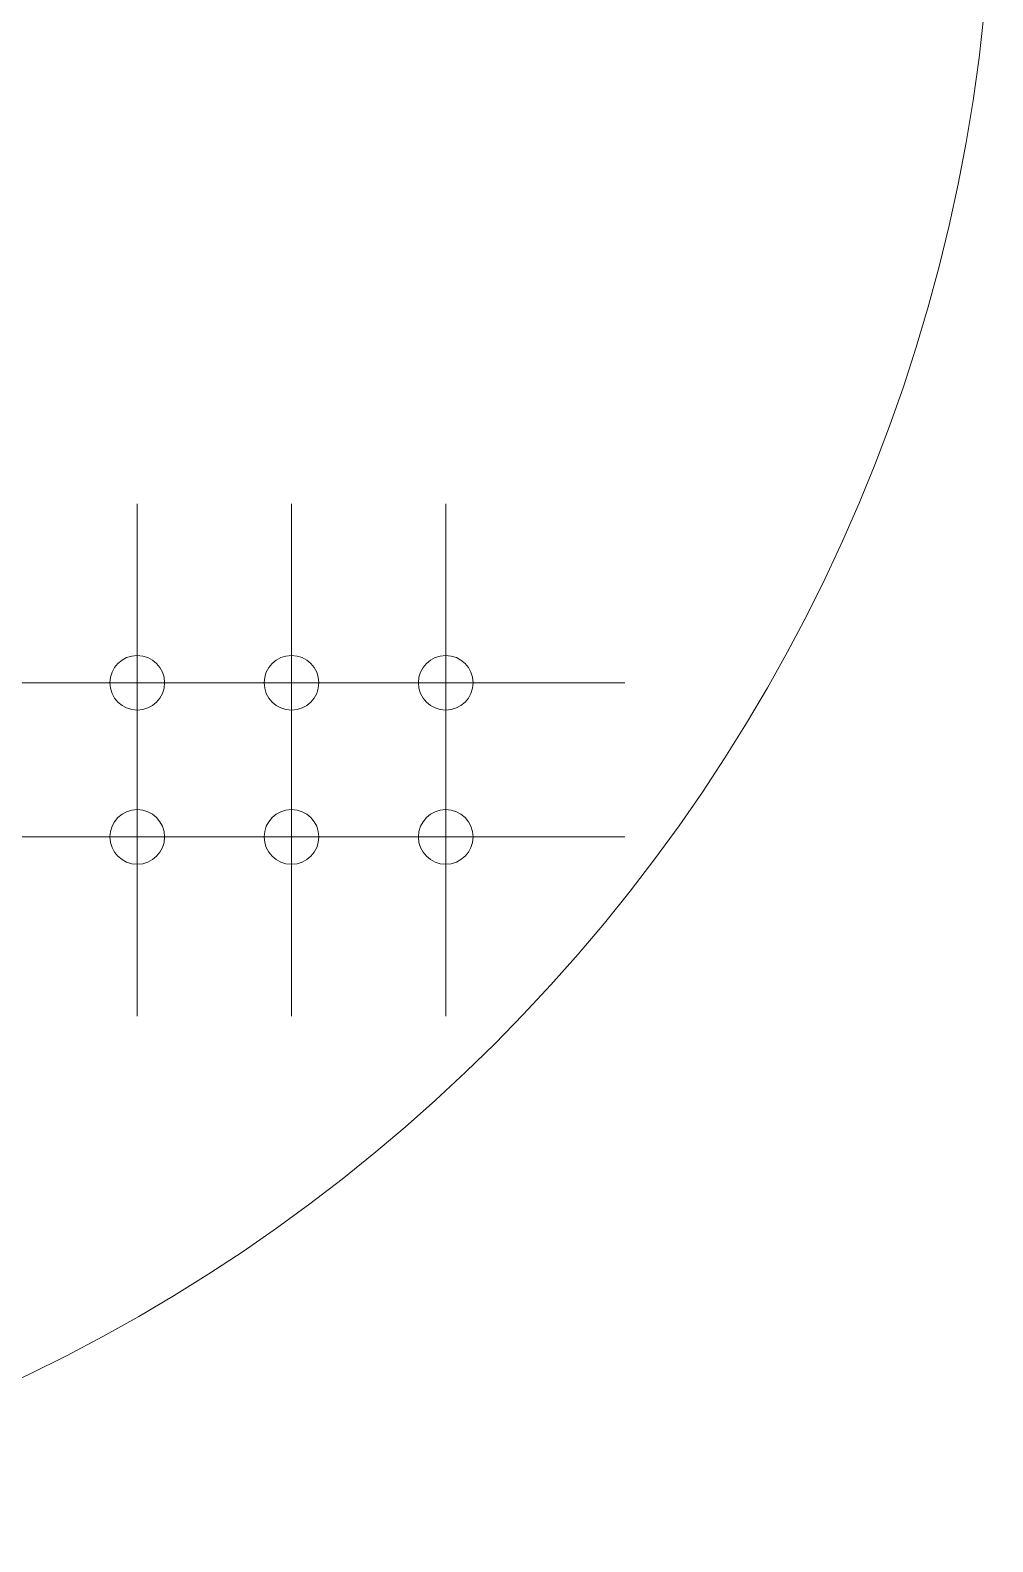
# Model space of a CAD drawing. Header units: millimetres. Extents: x 75.8 to 136.8, y 160.9 to 221.9.
# Drawn here: x 118.46 to 134.31, y 163.37 to 188.27 of the extents above; entities that cross this region are included whole.
import ezdxf

# ---------------------------------------------------------------- set-up
doc = ezdxf.new("R2010")
doc.units = ezdxf.units.MM

# ---------------------------------------------------------------- blocks, each defined once
blk = doc.blocks.new('SW_CENTERMARKSYMBOL_2')
at = {"color": 0, "linetype": 'Continuous', "lineweight": 0}
for p, q in [((0, 2.5), (0, 2.95)), ((0, 0), (0, 2.5)), ((-2.5, 0), (-2.95, 0)), ((0, 0), (-2.5, 0)), ((0, 0), (0, -2.5)), ((0, 0), (2.5, 0)), ((2.5, 0), (2.95, 0)), ((0, -2.5), (0, -2.95))]:
    blk.add_line(p, q, dxfattribs=at)
blk = doc.blocks.new('SW_CENTERMARKSYMBOL_4')
at = {"color": 0, "linetype": 'Continuous', "lineweight": 0}
for p, q in [((0, 2.5), (0, 2.95)), ((0, 0), (0, 2.5)), ((-2.5, 0), (-2.95, 0)), ((0, 0), (-2.5, 0)), ((0, 0), (0, -2.5)), ((0, 0), (2.5, 0)), ((2.5, 0), (2.95, 0)), ((0, -2.5), (0, -2.95))]:
    blk.add_line(p, q, dxfattribs=at)
blk = doc.blocks.new('SW_CENTERMARKSYMBOL_5')
at = {"color": 0, "linetype": 'Continuous', "lineweight": 0}
for p, q in [((0, 2.5), (0, 2.95)), ((0, 0), (0, 2.5)), ((-2.5, 0), (-2.95, 0)), ((0, 0), (-2.5, 0)), ((0, 0), (0, -2.5)), ((0, 0), (2.5, 0)), ((2.5, 0), (2.95, 0)), ((0, -2.5), (0, -2.95))]:
    blk.add_line(p, q, dxfattribs=at)
blk = doc.blocks.new('SW_CENTERMARKSYMBOL_6')
at = {"color": 0, "linetype": 'Continuous', "lineweight": 0}
for p, q in [((0, 2.5), (0, 2.95)), ((0, 0), (0, 2.5)), ((-2.5, 0), (-2.95, 0)), ((0, 0), (-2.5, 0)), ((0, 0), (0, -2.5)), ((0, 0), (2.5, 0)), ((2.5, 0), (2.95, 0)), ((0, -2.5), (0, -2.95))]:
    blk.add_line(p, q, dxfattribs=at)
blk = doc.blocks.new('SW_CENTERMARKSYMBOL_12')
at = {"color": 0, "linetype": 'Continuous', "lineweight": 0}
for p, q in [((0, 2.5), (0, 2.95)), ((0, 0), (0, 2.5)), ((-2.5, 0), (-2.95, 0)), ((0, 0), (-2.5, 0)), ((0, 0), (0, -2.5)), ((0, 0), (2.5, 0)), ((2.5, 0), (2.95, 0)), ((0, -2.5), (0, -2.95))]:
    blk.add_line(p, q, dxfattribs=at)
blk = doc.blocks.new('SW_CENTERMARKSYMBOL_13')
at = {"color": 0, "linetype": 'Continuous', "lineweight": 0}
for p, q in [((0, 2.5), (0, 2.95)), ((0, 0), (0, 2.5)), ((-2.5, 0), (-2.95, 0)), ((0, 0), (-2.5, 0)), ((0, 0), (0, -2.5)), ((0, 0), (2.5, 0)), ((2.5, 0), (2.95, 0)), ((0, -2.5), (0, -2.95))]:
    blk.add_line(p, q, dxfattribs=at)
blk = doc.blocks.new('SW_CENTERMARKSYMBOL_15')
at = {"color": 0, "linetype": 'Continuous', "lineweight": 0}
for p, q in [((0, 2.5), (0, 2.95)), ((0, 0), (0, 2.5)), ((-2.5, 0), (-2.95, 0)), ((0, 0), (-2.5, 0)), ((0, 0), (0, -2.5)), ((0, 0), (2.5, 0)), ((2.5, 0), (2.95, 0)), ((0, -2.5), (0, -2.95))]:
    blk.add_line(p, q, dxfattribs=at)
blk = doc.blocks.new('SW_CENTERMARKSYMBOL_16')
at = {"color": 0, "linetype": 'Continuous', "lineweight": 0}
for p, q in [((0, 2.5), (0, 2.95)), ((0, 0), (0, 2.5)), ((-2.5, 0), (-2.95, 0)), ((0, 0), (-2.5, 0)), ((0, 0), (0, -2.5)), ((0, 0), (2.5, 0)), ((2.5, 0), (2.95, 0)), ((0, -2.5), (0, -2.95))]:
    blk.add_line(p, q, dxfattribs=at)

msp = doc.modelspace()

# ---------------------------------------------------------------- linework, layer by layer
at = {"color": 7, "linetype": 'Continuous', "lineweight": 15}
for centre, radius in [((106.301, 191.38), 28.011), ((120.221, 177.52), 0.45), ((122.761, 177.52), 0.45), ((125.301, 177.52), 0.45), ((120.221, 174.98), 0.45), ((122.761, 174.98), 0.45), ((125.301, 174.98), 0.45)]:
    msp.add_circle(centre, radius, dxfattribs=at)

# ---------------------------------------------------------------- block references
at = {"color": 7, "linetype": 'Continuous', "lineweight": 0}
for name, p in [('SW_CENTERMARKSYMBOL_6', (117.681, 177.52)), ('SW_CENTERMARKSYMBOL_4', (120.221, 177.52)), ('SW_CENTERMARKSYMBOL_2', (122.761, 177.52)), ('SW_CENTERMARKSYMBOL_5', (125.301, 177.52)), ('SW_CENTERMARKSYMBOL_12', (117.681, 174.98)), ('SW_CENTERMARKSYMBOL_13', (120.221, 174.98)), ('SW_CENTERMARKSYMBOL_16', (122.761, 174.98)), ('SW_CENTERMARKSYMBOL_15', (125.301, 174.98))]:
    msp.add_blockref(name, p, dxfattribs=at)

doc.saveas('drawing.dxf')
